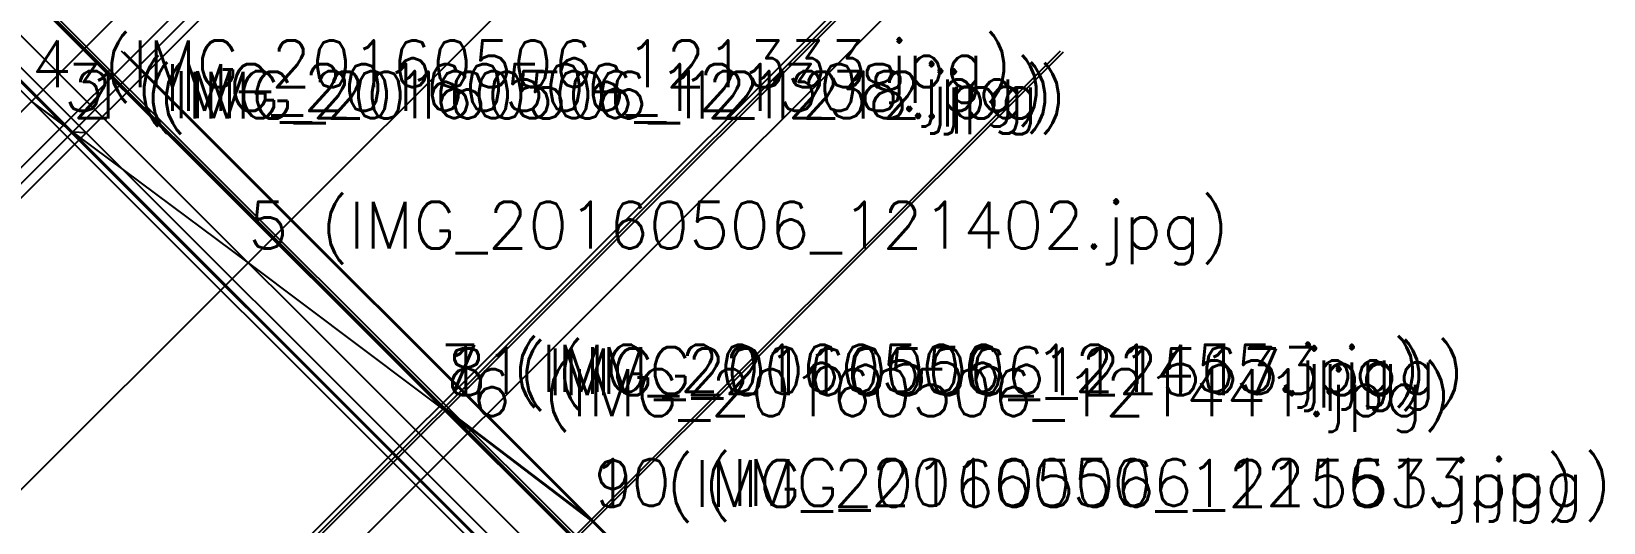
# Model space of a CAD drawing. Extents: x -0.12 to 3.23, y -0.83 to 0.22.
import ezdxf
from ezdxf.enums import TextEntityAlignment as Align

# ---------------------------------------------------------------- set-up
doc = ezdxf.new("R2010")
doc.units = 0
doc.header["$PDMODE"] = 3
doc.header["$PDSIZE"] = -3
for name, color, linetype in [('LEICA_DISTO_3D', 5, 'Continuous'), ('LEICA_DISTO_ID', 1, 'Continuous'), ('LEICA_DISTO_POINT_ENTITY', 6, 'Continuous')]:
    doc.layers.add(name, color=color, linetype=linetype)
doc.styles.get("Standard").update_dxf_attribs({"font": 'simplex'})

msp = doc.modelspace()

# ---------------------------------------------------------------- linework, layer by layer
at = {"layer": 'LEICA_DISTO_3D'}
for p, q in [((-0.047738, 0.01646, -0.287508), (-0.116359, 0.066894, -0.28924)), ((-0.116359, 0.066894, -0.28924), (0.34513, -0.277057, 0.286172)), ((-0.028899, 0.001331, -1.056596), (-0.047738, 0.01646, -0.287508)), ((0, 0, -1.078038), (-0.028899, 0.001331, -1.056596)), ((0.34513, -0.277057, 0.286172), (0.819021, -0.633955, -0.273577)), ((0.819021, -0.633955, -0.273577), (0.753216, -0.582009, -0.276937)), ((0.753216, -0.582009, -0.276937), (0.766856, -0.589669, -1.066861)), ((1.074358, -0.825525, -0.661871), (0.76109, -0.586704, -0.674419)), ((0.766856, -0.589669, -1.066861), (1.080163, -0.827625, -1.062321)), ((1.080163, -0.827625, -1.062321), (1.074358, -0.825525, -0.661871))]:
    msp.add_line(p, q, dxfattribs=at)
at = {"layer": 'LEICA_DISTO_POINT_ENTITY', "color": 6}
for p in [(-0.116359, 0.066894, -0.28924), (-0.047738, 0.01646, -0.287508), (-0.028899, 0.001331, -1.056596), (0, 0, -1.078038), (0.34513, -0.277057, 0.286172), (0.753216, -0.582009, -0.276937), (0.76109, -0.586704, -0.674419), (0.766856, -0.589669, -1.066861), (0.819021, -0.633955, -0.273577), (1.074358, -0.825525, -0.661871), (1.080163, -0.827625, -1.062321)]:
    msp.add_point(p, dxfattribs=at)

# ---------------------------------------------------------------- texts
at = {"layer": 'LEICA_DISTO_ID'}
for s, p in [('4 (IMG_20160506_121333.jpg)', (-0.116359, 0.066894, -0.28924)), ('3 (IMG_20160506_121308.jpg)', (-0.047738, 0.01646, -0.287508)), ('2 (IMG_20160506_121238.jpg)', (-0.028899, 0.001331, -1.056596)), ('1 (IMG_20160506_121212.jpg)', (0, 0, -1.078038)), ('5 (IMG_20160506_121402.jpg)', (0.34513, -0.277057, 0.286172)), ('7 (IMG_20160506_121455.jpg)', (0.753216, -0.582009, -0.276937)), ('8 (IMG_20160506_121517.jpg)', (0.766856, -0.589669, -1.066861)), ('11 (IMG_20160506_121633.jpg)', (0.76109, -0.586704, -0.674419)), ('6 (IMG_20160506_121441.jpg)', (0.819021, -0.633955, -0.273577)), ('9 (IMG_20160506_121553.jpg)', (1.080163, -0.827625, -1.062321)), ('10 (IMG_20160506_121613.jpg)', (1.074358, -0.825525, -0.661871))]:
    msp.add_text(s, height=0.1, dxfattribs=at).set_placement(p, align=Align.BOTTOM_LEFT)

doc.saveas('drawing.dxf')
